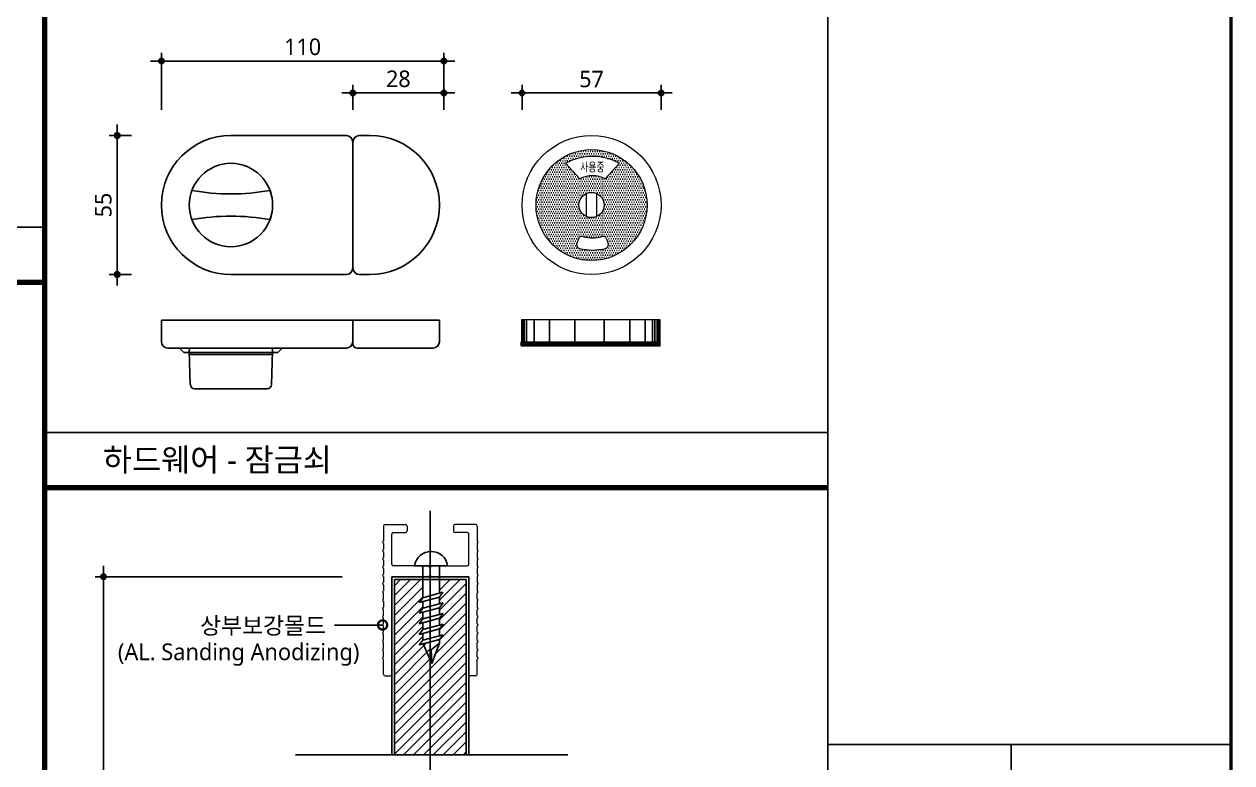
# Model space of a CAD drawing. Extents: x -256 to 8104, y -176 to 5714.
# Drawn here: x 5795 to 7984, y 3153 to 4492 of the extents above; entities that cross this region are included whole.
import ezdxf
from ezdxf.enums import TextEntityAlignment as Align

# ---------------------------------------------------------------- set-up
doc = ezdxf.new("R2010")
doc.units = 0
doc.header["$LTSCALE"] = 30
doc.linetypes.add('CEN', pattern=[62, 60, -1, 0, -1])
doc.linetypes.add('HIDDEN2', pattern=[4.7625, 3.175, -1.5875])
doc.layers.get('0').update_dxf_attribs({"linetype": 'CONTINUOUS'})
doc.layers.get('DEFPOINTS').update_dxf_attribs({"linetype": 'CONTINUOUS'})
for name, color, linetype in [('02---제품선', 4, 'CONTINUOUS'), ('C', 2, 'CONTINUOUS'), ('curior-0Line', 252, 'CONTINUOUS'), ('DIM', 7, 'CONTINUOUS'), ('HAT', 8, 'CONTINUOUS'), ('TIT', 3, 'CONTINUOUS'), ('기타', 1, 'CONTINUOUS'), ('문자', 3, 'CONTINUOUS'), ('상부보강몰드', 4, 'HIDDEN2'), ('잠금쇠(회전형)', 4, 'CONTINUOUS'), ('중심선', 1, 'CEN'), ('치수', 1, 'CONTINUOUS'), ('판넬', 2, 'CONTINUOUS'), ('해치', 8, 'CONTINUOUS')]:
    doc.layers.add(name, color=color, linetype=linetype)
doc.styles.add('HDW', font='gulim.ttc')
doc.styles.add('돋움', font='malgun.ttf')
doc.dimstyles.new('10', dxfattribs={"dimscale": 10, "dimtxt": 3, "dimasz": 1, "dimexe": 1.5, "dimexo": 2, "dimgap": 1, "dimtad": 1, "dimdec": 0, "dimlunit": 6, "dimtxsty": '돋움', "dimblk": 'DIMDOT', "dimcen": -1, "dimdle": 1.5, "dimclrt": 3, "dimazin": 3, "dimtfac": 1, "dimtdec": 0, "dimtix": 1, "dimtmove": 2, "dimatfit": 3, "dimldrblk": 'DIMDOT', "dimarcsym": 0})

# ---------------------------------------------------------------- blocks, each defined once
blk = doc.blocks.new('DIMDOT')
at = {"linetype": 'Continuous'}
blk.add_line((-2, 0), (2, 0), dxfattribs=at)
for radius in [0.5, 0.25]:
    blk.add_circle((0, 0), radius, dxfattribs=at)
blk = doc.blocks.new('*D436')
at = {"layer": 'DEFPOINTS', "color": 0}
for p in [(161282, 9861.8), (160770, 9753.2), (161282, 9753.2)]:
    blk.add_point(p, dxfattribs=at)
at = {"layer": 'DIM', "color": 0, "lineweight": -2, "ltscale": 10}
for p, q in [((160770, 9773.2), (160770, 9876.8)), ((161282, 9773.2), (161282, 9876.8)), ((160780, 9861.8), (161272, 9861.8))]:
    blk.add_line(p, q, dxfattribs=at)
at = {"layer": 'DIM', "color": 0, "lineweight": -2, "xscale": 10, "yscale": 10, "zscale": 10, "rotation": 180}
blk.add_blockref('DIMDOT', (160770, 9861.8), dxfattribs=at)
at = {"layer": 'DIM', "color": 0, "lineweight": -2, "xscale": 10, "yscale": 10, "zscale": 10}
blk.add_blockref('DIMDOT', (161282, 9861.8), dxfattribs=at)
at = {"layer": 'DIM', "color": 3, "insert": (161026, 9887.4), "char_height": 30, "attachment_point": 5, "style": '돋움'}
blk.add_mtext('110', dxfattribs=at)
blk = doc.blocks.new('*D437')
at = {"layer": 'DEFPOINTS', "color": 0}
for p in [(161282, 9803.9), (161117, 9753.2), (161282, 9753.2)]:
    blk.add_point(p, dxfattribs=at)
at = {"layer": 'DIM', "color": 0, "lineweight": -2, "ltscale": 10}
for p, q in [((161117, 9773.2), (161117, 9818.9)), ((161282, 9773.2), (161282, 9818.9)), ((161127, 9803.9), (161272, 9803.9))]:
    blk.add_line(p, q, dxfattribs=at)
at = {"layer": 'DIM', "color": 0, "lineweight": -2, "xscale": 10, "yscale": 10, "zscale": 10, "rotation": 180}
blk.add_blockref('DIMDOT', (161117, 9803.9), dxfattribs=at)
at = {"layer": 'DIM', "color": 0, "lineweight": -2, "xscale": 10, "yscale": 10, "zscale": 10}
blk.add_blockref('DIMDOT', (161282, 9803.9), dxfattribs=at)
at = {"layer": 'DIM', "color": 3, "insert": (161199.5, 9829.4), "char_height": 30, "attachment_point": 5, "style": '돋움'}
blk.add_mtext('28', dxfattribs=at)
blk = doc.blocks.new('*D438')
at = {"layer": 'DEFPOINTS', "color": 0}
for p in [(161675.7, 9803.9), (161423.7, 9753.2), (161675.7, 9753.2)]:
    blk.add_point(p, dxfattribs=at)
at = {"layer": 'DIM', "color": 0, "lineweight": -2, "ltscale": 10}
for p, q in [((161423.7, 9773.2), (161423.7, 9818.9)), ((161675.7, 9773.2), (161675.7, 9818.9)), ((161433.7, 9803.9), (161665.7, 9803.9))]:
    blk.add_line(p, q, dxfattribs=at)
at = {"layer": 'DIM', "color": 0, "lineweight": -2, "xscale": 10, "yscale": 10, "zscale": 10, "rotation": 180}
blk.add_blockref('DIMDOT', (161423.7, 9803.9), dxfattribs=at)
at = {"layer": 'DIM', "color": 0, "lineweight": -2, "xscale": 10, "yscale": 10, "zscale": 10}
blk.add_blockref('DIMDOT', (161675.7, 9803.9), dxfattribs=at)
at = {"layer": 'DIM', "color": 3, "insert": (161549.7, 9829.1), "char_height": 30, "attachment_point": 5, "style": '돋움'}
blk.add_mtext('57', dxfattribs=at)
blk = doc.blocks.new('*D443')
at = {"layer": 'DEFPOINTS', "color": 0}
for p in [(160735.7, 9726.7), (160690, 9474.7), (160735.7, 9474.7)]:
    blk.add_point(p, dxfattribs=at)
at = {"layer": 'DIM', "color": 0, "lineweight": -2, "ltscale": 10}
for p, q in [((160715.7, 9726.7), (160675, 9726.7)), ((160690, 9716.7), (160690, 9484.7)), ((160715.7, 9474.7), (160675, 9474.7))]:
    blk.add_line(p, q, dxfattribs=at)
at = {"layer": 'DIM', "color": 0, "lineweight": -2, "xscale": 10, "yscale": 10, "zscale": 10}
for p, rotation in [((160690, 9726.7), 90), ((160690, 9474.7), 270)]:
    blk.add_blockref('DIMDOT', p, dxfattribs=dict(at, rotation=rotation))
at = {"layer": 'DIM', "color": 3, "insert": (160664.7, 9600.7), "char_height": 30, "attachment_point": 5, "rotation": 90, "style": '돋움'}
blk.add_mtext('55', dxfattribs=at)
blk = doc.blocks.new('*D444')
at = {"layer": 'DEFPOINTS', "color": 0}
for p in [(161117.7, 8926.7), (160664.9, 6587.7), (161117.7, 6587.7)]:
    blk.add_point(p, dxfattribs=at)
at = {"layer": 'DIM', "color": 0, "lineweight": -2, "ltscale": 10}
for p, q in [((161097.7, 8926.7), (160649.9, 8926.7)), ((160664.9, 8916.7), (160664.9, 6597.7)), ((161097.7, 6587.7), (160649.9, 6587.7))]:
    blk.add_line(p, q, dxfattribs=at)
at = {"layer": 'DIM', "color": 0, "lineweight": -2, "xscale": 10, "yscale": 10, "zscale": 10}
for p, rotation in [((160664.9, 8926.7), 90), ((160664.9, 6587.7), 270)]:
    blk.add_blockref('DIMDOT', p, dxfattribs=dict(at, rotation=rotation))
at = {"layer": 'DIM', "color": 3, "insert": (160639.6, 7757.2), "char_height": 30, "attachment_point": 5, "rotation": 90, "style": '돋움'}
blk.add_mtext('VAR.', dxfattribs=at)
blk = doc.blocks.new('A$C13EB2441')
for p, q in [((0.837, 7.375), (0.837, 14.115)), ((0.837, 6.74), (0.837, 0))]:
    blk.add_line(p, q)
blk = doc.blocks.new('_DOTSMALL')
at = {"color": 0, "linetype": 'ByBlock', "const_width": 0.5}
blk.add_lwpolyline([(-0.0625, 0, 1), (0.0625, 0, 1)], format="xyb", close=True, dxfattribs=at)
blk = doc.blocks.new('A$C63EC304E')
at = {"layer": '치수', "color": 1, "xscale": 2.5, "yscale": 2.5, "zscale": 2.5, "rotation": 234.3098741996962}
blk.add_blockref('_DOTSMALL', (0.31, 0.31), dxfattribs=at)
blk = doc.blocks.new('A$C2BC9653E')
at = {"layer": '치수', "xscale": 0.3333333333333333, "yscale": 0.3333333333333333, "zscale": 0.3333333333333333}
blk.add_blockref('A$C63EC304E', (0, 0), dxfattribs=at)
blk = doc.blocks.new('A$C7FC71301')
at = {"layer": '치수', "rotation": 180}
blk.add_blockref('A$C2BC9653E', (0.208, 0.208), dxfattribs=at)
blk = doc.blocks.new('A$C4A20372B')
at = {"layer": '치수'}
blk.add_blockref('A$C7FC71301', (0, 0), dxfattribs=at)
blk = doc.blocks.new('A$C566469F5')
at = {"layer": '치수'}
blk.add_blockref('A$C4A20372B', (0, 0), dxfattribs=at)
blk = doc.blocks.new('A$C7E317CD4')
at = {"layer": '해치', "xscale": 2, "yscale": 2, "zscale": 2}
blk.add_blockref('A$C566469F5', (0, 0), dxfattribs=at)
blk = doc.blocks.new('A$C601D7F27')
at = {"layer": '치수'}
blk.add_blockref('A$C7E317CD4', (0, 0), dxfattribs=at)
blk = doc.blocks.new('A$C38802C08')
at = {"layer": '치수'}
blk.add_blockref('A$C601D7F27', (0, 0), dxfattribs=at)
blk = doc.blocks.new('EDGE_16', base_point=(154726.3, 5436.3))
at = {"layer": 'HAT', "transparency": 33554687}
h = blk.add_hatch(dxfattribs=at)
h.set_pattern_fill('ANSI31', color=256, scale=4, style=0)
h.set_pattern_definition([(45, (146404.808, 5260.556), (-8.980256, 8.980256), [])])
h.paths.add_polyline_path([(161192.4, 8603.7), (161248.8, 8603.7), (161257.4, 8603.7), (161257.4, 8808.3), (161237.3, 8803), (161243.9, 8811.7), (161243.9, 8824), (161237.3, 8822.2), (161243.8, 8831), (161243.9, 8831), (161243.9, 8843.3), (161237.2, 8841.5), (161243.8, 8850.2), (161243.9, 8850.3), (161243.9, 8862.5), (161237.2, 8860.7), (161243.7, 8869.5), (161243.9, 8869.5), (161243.9, 8881.8), (161237.2, 8880), (161243.7, 8888.7), (161243.9, 8888.8), (161243.9, 8921.7), (161192.4, 8921.7)])
h.paths.add_polyline_path([(161271.1, 8603.7), (161322.4, 8603.7), (161322.4, 8921.7), (161273.9, 8921.7), (161273.9, 8896.8), (161280.4, 8898.5), (161273.9, 8889.8), (161273.9, 8877.5), (161280.5, 8879.2), (161273.9, 8870.5), (161273.9, 8870.5), (161273.9, 8858.2), (161280.5, 8860), (161274, 8851.3), (161273.9, 8851.2), (161273.9, 8839), (161280.6, 8840.7), (161274, 8832), (161273.9, 8832), (161273.9, 8819.7), (161280.6, 8821.5), (161274.1, 8812.8), (161273.9, 8812.7), (161273.9, 8806.2), (161259.9, 8769.6), (161257.4, 8775.3), (161257.4, 8603.7)])
at = {"layer": '해치'}
h = blk.add_hatch(dxfattribs=at)
h.set_pattern_fill('DOTS', color=256, scale=2.628474)
h.set_pattern_definition([(0, (155855.6763, 6143.3197), (2.086351, 4.1727023), [0, -4.1727023])])
h.paths.add_polyline_path([(161650.3, 9600.7, 1), (161449, 9600.7, 1)])
h.paths.add_polyline_path([(161526.7, 9600.7, -1), (161572.6, 9600.7, -1)], flags=16)
h.paths.add_polyline_path([(161574.4, 9647.9, 0.250537), (161528.5, 9647.9), (161502.7, 9676.4, -0.258173), (161600.2, 9676.4)], flags=16)
h.paths.add_polyline_path([(161577.1, 9539.2), (161579.9, 9531.1, -0.437988), (161575.1, 9522, -0.127495), (161527.9, 9522, -0.437988), (161523, 9531.1), (161525.9, 9539.2, -0.407197), (161534.6, 9543.6, 0.156299), (161568.4, 9543.6, -0.407197)], flags=16)
h.paths.add_polyline_path([(161524.5, 9655.8), (161577.9, 9655.8), (161577.9, 9683.3), (161524.5, 9683.3)], flags=8)
at = {"color": 8}
for p, q in [((157210.4, 9560.5), (160558.3, 9560.5)), ((160558.3, 9188.3), (161977.9, 9188.3))]:
    blk.add_line(p, q, dxfattribs=at)
at = {"color": 2}
blk.add_line((161192.4, 8603.7), (161322.4, 8603.7), dxfattribs=at)
for points in [[(154725.6, 10974.7), (161977.9, 10974.7), (161977.9, 5436.4), (154725.6, 5436.4)], [(154725.6, 10974.7), (161977.9, 10974.7), (161977.9, 5436.4), (154725.6, 5436.4)], [(154725.6, 10974.7), (162707.5, 10974.7), (162707.5, 5436.4), (154725.6, 5436.4)]]:
    blk.add_lwpolyline(points, close=True, dxfattribs=at)
at = {"color": 8, "const_width": 10}
for points in [[(160558.3, 5436.4), (160558.3, 10974.7)], [(157210.4, 9460.5), (160558.3, 9460.5)], [(160558.3, 9088.3), (161977.9, 9088.3)]]:
    blk.add_lwpolyline(points, dxfattribs=at)
at = {"layer": '02---제품선'}
for p, q in [((160896, 9726.7), (161105.3, 9726.7)), ((161148, 9726.7), (161128.6, 9726.7)), ((161117, 9715), (161117, 9486.3)), ((161117, 9715), (161117, 9486.3)), ((160896, 9474.7), (161105.3, 9474.7)), ((161148, 9474.7), (161128.6, 9474.7)), ((160770, 9391.7), (161117, 9391.7)), ((160770, 9391.7), (160770, 9352.9)), ((161117, 9391.7), (161117, 9352.9)), ((161274, 9391.7), (161117, 9391.7)), ((161117, 9349), (161117, 9391.7)), ((161274, 9352.9), (161274, 9391.7)), ((160781.6, 9341.3), (160802.9, 9341.3)), ((160802.9, 9341.3), (160989, 9341.3)), ((160810.7, 9333.5), (160802.9, 9341.3)), ((160810.7, 9333.5), (160818.4, 9333.5)), ((160818.4, 9333.5), (160973.5, 9333.5)), ((160820.3, 9335.5), (160822.4, 9275.1)), ((160820.4, 9333.5), (160820.4, 9337.4)), ((160967.7, 9341.3), (160824.3, 9341.3)), ((160967.7, 9329.6), (160824.3, 9329.6)), ((160971.6, 9335.5), (160969.5, 9275.1)), ((160971.6, 9333.5), (160971.6, 9337.4)), ((160981.3, 9333.5), (160973.5, 9333.5)), ((160981.3, 9333.5), (160989, 9341.3)), ((160989, 9341.3), (161105.3, 9341.3)), ((161262.3, 9341.3), (161124.7, 9341.3)), ((160961.8, 9267.6), (160830.2, 9267.6))]:
    blk.add_line(p, q, dxfattribs=at)
blk.add_circle((160896, 9600.7), 75.6, dxfattribs=at)
blk.add_circle((160896, 9600.7), 75.6, dxfattribs=at)
for centre, radius, start, end in [((160896, 9600.7), 126, 90, 180), ((161105.3, 9715), 11.6, 0, 90), ((161128.6, 9715), 11.6, 90, 180), ((161148, 9600.7), 126, 0, 90), ((160896, 10037.5), 416.6, 260.2031, 279.7969), ((160896, 9600.7), 75.6, 340.7512, 19.2488), ((160896, 9600.7), 126, 180, 270), ((161148, 9600.7), 126, 270, 0), ((160896, 9163.9), 416.6, 80.2031, 99.7969), ((161105.3, 9486.3), 11.6, 270, 0), ((161128.6, 9486.3), 11.6, 180, 270), ((160781.6, 9352.9), 11.6, 180, 270), ((161105.3, 9352.9), 11.6, 270, 0), ((161124.7, 9349), 7.75, 180, 270), ((161262.3, 9352.9), 11.6, 270, 0), ((160824.3, 9337.4), 3.88, 90, 180), ((160824.3, 9333.5), 3.88, 180, 270), ((160967.7, 9337.4), 3.88, 0, 90), ((160967.7, 9333.5), 3.88, 270, 0), ((160830.2, 9275.4), 7.75, 182, 270), ((160961.8, 9275.4), 7.75, 270, 358)]:
    blk.add_arc(centre, radius, start, end, dxfattribs=at)
at = {"layer": 'C'}
for p, q in [((161192.4, 8921.7), (161192.4, 8603.7)), ((161192.4, 8921.7), (161322.4, 8921.7)), ((161322.4, 8603.7), (161322.4, 8921.7))]:
    blk.add_line(p, q, dxfattribs=at)
at = {"layer": 'curior-0Line'}
for p, q in [((161977.9, 10974.7), (161977.9, 5437.2)), ((161978.3, 8622.3), (162710.4, 8622.3)), ((162310.5, 8622.3), (162310.5, 8068.5))]:
    blk.add_line(p, q, dxfattribs=at)
blk.add_lwpolyline([(162710.4, 10974.7), (161977.9, 10974.7), (161977.9, 5436.4), (162710.4, 5436.4)], close=True, dxfattribs=at)
at = {"layer": '기타', "color": 1}
for p, q in [((161243.9, 8888.8), (161243.9, 8946.7)), ((161273.9, 8896.8), (161273.9, 8946.7)), ((161237.2, 8880), (161273.9, 8889.8)), ((161243.7, 8888.7), (161237.2, 8880)), ((161243.7, 8888.7), (161280.4, 8898.5)), ((161280.4, 8898.5), (161273.9, 8889.8)), ((161273.9, 8877.5), (161273.9, 8889.8)), ((161237.2, 8860.7), (161273.9, 8870.5)), ((161243.7, 8869.5), (161237.2, 8860.7)), ((161243.7, 8869.5), (161280.5, 8879.2)), ((161243.9, 8869.5), (161243.9, 8881.8)), ((161280.5, 8879.2), (161273.9, 8870.5)), ((161273.9, 8858.2), (161273.9, 8870.5)), ((161237.2, 8841.5), (161274, 8851.3)), ((161243.8, 8850.2), (161237.2, 8841.5)), ((161243.8, 8850.2), (161280.5, 8860)), ((161243.9, 8850.3), (161243.9, 8862.5)), ((161273.9, 8839), (161273.9, 8851.2)), ((161280.5, 8860), (161274, 8851.3)), ((161237.3, 8822.2), (161274, 8832)), ((161243.8, 8831), (161237.3, 8822.2)), ((161243.8, 8831), (161280.6, 8840.7)), ((161243.9, 8831), (161243.9, 8843.3)), ((161243.9, 8811.7), (161243.9, 8824)), ((161273.9, 8819.7), (161273.9, 8832)), ((161280.6, 8840.7), (161274, 8832)), ((161237.3, 8803), (161274.1, 8812.8)), ((161243.9, 8811.7), (161237.3, 8803)), ((161243.9, 8811.7), (161280.6, 8821.5)), ((161244.7, 8804.8), (161259.9, 8769.6)), ((161273.9, 8806.2), (161259, 8794.3)), ((161259.9, 8769.6), (161273.9, 8806.2)), ((161273.9, 8806.2), (161273.9, 8812.7)), ((161280.6, 8821.5), (161274.1, 8812.8)), ((161259, 8794.3), (161259.9, 8769.6))]:
    blk.add_line(p, q, dxfattribs=at)
blk.add_arc((161258.9, 8942.2), 30.3, 8.3784, 171.6216, dxfattribs=at)
at = {"layer": '상부보강몰드', "linetype": 'Continuous', "lineweight": 15}
for p, q in [((161175.4, 9021.6), (161212.4, 9021.6)), ((161339.4, 9021.6), (161302.4, 9021.6)), ((161172.4, 9018.6), (161172.4, 8991.4)), ((161187.4, 8949.7), (161187.4, 9003.6)), ((161190.4, 9006.6), (161212.4, 9006.6)), ((161215.4, 9018.6), (161215.4, 9009.6)), ((161299.4, 9018.6), (161299.4, 9009.6)), ((161324.4, 9006.6), (161302.4, 9006.6)), ((161327.4, 8949.7), (161327.4, 9003.6)), ((161342.4, 9018.6), (161342.4, 8991.4)), ((161172.4, 8986.8), (161172.4, 8976.4)), ((161172.4, 8986.8), (161172.4, 8976.4)), ((161342.4, 8986.8), (161342.4, 8976.4)), ((161342.4, 8986.8), (161342.4, 8976.4)), ((161172.4, 8971.8), (161172.4, 8961.4)), ((161172.4, 8971.8), (161172.4, 8961.4)), ((161172.4, 8956.8), (161172.4, 8946.4)), ((161172.4, 8956.8), (161172.4, 8946.4)), ((161342.4, 8971.8), (161342.4, 8961.4)), ((161342.4, 8971.8), (161342.4, 8961.4)), ((161342.4, 8956.8), (161342.4, 8946.4)), ((161342.4, 8956.8), (161342.4, 8946.4)), ((161172.4, 8941.8), (161172.4, 8931.4)), ((161172.4, 8941.8), (161172.4, 8931.4)), ((161254.9, 8946.7), (161190.4, 8946.7)), ((161257.4, 8943.7), (161254.9, 8946.7)), ((161259.9, 8946.7), (161257.4, 8943.7)), ((161259.9, 8946.7), (161324.4, 8946.7)), ((161342.4, 8941.8), (161342.4, 8931.4)), ((161342.4, 8941.8), (161342.4, 8931.4)), ((161172.4, 8926.8), (161172.4, 8916.4)), ((161172.4, 8926.8), (161172.4, 8916.4)), ((161172.4, 8911.8), (161172.4, 8901.4)), ((161172.4, 8911.8), (161172.4, 8901.4)), ((161187.4, 8926.7), (161187.4, 8749.7)), ((161187.4, 8926.7), (161254.9, 8926.7)), ((161254.9, 8926.7), (161257.4, 8929.7)), ((161257.4, 8929.7), (161259.9, 8926.7)), ((161327.4, 8926.7), (161259.9, 8926.7)), ((161327.4, 8926.7), (161327.4, 8749.7)), ((161342.4, 8926.8), (161342.4, 8916.4)), ((161342.4, 8926.8), (161342.4, 8916.4)), ((161342.4, 8911.8), (161342.4, 8901.4)), ((161342.4, 8911.8), (161342.4, 8901.4)), ((161172.4, 8886.4), (161172.4, 8896.8)), ((161342.4, 8886.4), (161342.4, 8896.8)), ((161172.4, 8881.8), (161172.4, 8871.4)), ((161172.4, 8856.4), (161172.4, 8866.8)), ((161342.4, 8881.8), (161342.4, 8871.4)), ((161342.4, 8856.4), (161342.4, 8866.8)), ((161172.4, 8841.4), (161172.4, 8851.8)), ((161342.4, 8841.4), (161342.4, 8851.8)), ((161172.4, 8826.4), (161172.4, 8836.8)), ((161342.4, 8826.4), (161342.4, 8836.8)), ((161172.4, 8811.4), (161172.4, 8821.8)), ((161172.4, 8796.4), (161172.4, 8806.8)), ((161342.4, 8811.4), (161342.4, 8821.8)), ((161342.4, 8796.4), (161342.4, 8806.8)), ((161172.4, 8781.4), (161172.4, 8791.8)), ((161342.4, 8781.4), (161342.4, 8791.8)), ((161172.4, 8749.7), (161172.4, 8776.8)), ((161342.4, 8749.7), (161342.4, 8776.8)), ((161175.4, 8746.7), (161184.4, 8746.7)), ((161339.4, 8746.7), (161330.4, 8746.7))]:
    blk.add_line(p, q, dxfattribs=at)
for centre, radius, start, end in [((161175.4, 9018.6), 3, 90, 180), ((161175.4, 9018.6), 3, 90, 180), ((161212.4, 9018.6), 3, 0, 90), ((161302.4, 9018.6), 3, 90, 180), ((161339.4, 9018.6), 3, 0, 90), ((161339.4, 9018.6), 3, 0, 90), ((161190.4, 9003.6), 3, 90, 180), ((161212.4, 9009.6), 3, 270, 0), ((161302.4, 9009.6), 3, 180, 270), ((161324.4, 9003.6), 3, 0, 90), ((161172.4, 8989.1), 1.5, 113.5782, 246.4218), ((161172.4, 8989.1), 1.5, 113.5782, 246.4218), ((161172.4, 8989.1), 1.5, 113.5782, 246.4218), ((161172.4, 8989.1), 1.5, 113.5782, 246.4218), ((161171.4, 8991.4), 1, 293.5782, 0), ((161171.4, 8991.4), 1, 293.5782, 0), ((161171.4, 8991.4), 1, 293.5782, 0), ((161171.4, 8991.4), 1, 293.5782, 0), ((161171.4, 8986.8), 1, 0, 66.4218), ((161171.4, 8986.8), 1, 0, 66.4218), ((161171.4, 8986.8), 1, 0, 66.4218), ((161171.4, 8986.8), 1, 0, 66.4218), ((161171.4, 8976.4), 1, 293.5782, 0), ((161171.4, 8976.4), 1, 293.5782, 0), ((161171.4, 8976.4), 1, 293.5782, 0), ((161171.4, 8976.4), 1, 293.5782, 0), ((161343.4, 8991.4), 1, 180, 246.4218), ((161343.4, 8991.4), 1, 180, 246.4218), ((161343.4, 8991.4), 1, 180, 246.4218), ((161343.4, 8991.4), 1, 180, 246.4218), ((161343.4, 8986.8), 1, 113.5782, 180), ((161343.4, 8986.8), 1, 113.5782, 180), ((161343.4, 8986.8), 1, 113.5782, 180), ((161343.4, 8986.8), 1, 113.5782, 180), ((161343.4, 8976.4), 1, 180, 246.4218), ((161343.4, 8976.4), 1, 180, 246.4218), ((161343.4, 8976.4), 1, 180, 246.4218), ((161343.4, 8976.4), 1, 180, 246.4218), ((161342.4, 8989.1), 1.5, 293.5782, 66.4218), ((161342.4, 8989.1), 1.5, 293.5782, 66.4218), ((161342.4, 8989.1), 1.5, 293.5782, 66.4218), ((161342.4, 8989.1), 1.5, 293.5782, 66.4218), ((161172.4, 8974.1), 1.5, 113.5782, 246.4218), ((161172.4, 8974.1), 1.5, 113.5782, 246.4218), ((161172.4, 8974.1), 1.5, 113.5782, 246.4218), ((161172.4, 8974.1), 1.5, 113.5782, 246.4218), ((161172.4, 8959.1), 1.5, 113.5782, 246.4218), ((161172.4, 8959.1), 1.5, 113.5782, 246.4218), ((161172.4, 8959.1), 1.5, 113.5782, 246.4218), ((161172.4, 8959.1), 1.5, 113.5782, 246.4218), ((161171.4, 8971.8), 1, 0, 66.4218), ((161171.4, 8971.8), 1, 0, 66.4218), ((161171.4, 8971.8), 1, 0, 66.4218), ((161171.4, 8971.8), 1, 0, 66.4218), ((161171.4, 8961.4), 1, 293.5782, 0), ((161171.4, 8961.4), 1, 293.5782, 0), ((161171.4, 8961.4), 1, 293.5782, 0), ((161171.4, 8961.4), 1, 293.5782, 0), ((161171.4, 8956.8), 1, 0, 66.4218), ((161171.4, 8956.8), 1, 0, 66.4218), ((161171.4, 8956.8), 1, 0, 66.4218), ((161171.4, 8956.8), 1, 0, 66.4218), ((161343.4, 8971.8), 1, 113.5782, 180), ((161343.4, 8971.8), 1, 113.5782, 180), ((161343.4, 8971.8), 1, 113.5782, 180), ((161343.4, 8971.8), 1, 113.5782, 180), ((161343.4, 8961.4), 1, 180, 246.4218), ((161343.4, 8961.4), 1, 180, 246.4218), ((161343.4, 8961.4), 1, 180, 246.4218), ((161343.4, 8961.4), 1, 180, 246.4218), ((161343.4, 8956.8), 1, 113.5782, 180), ((161343.4, 8956.8), 1, 113.5782, 180), ((161343.4, 8956.8), 1, 113.5782, 180), ((161343.4, 8956.8), 1, 113.5782, 180), ((161342.4, 8974.1), 1.5, 293.5782, 66.4218), ((161342.4, 8974.1), 1.5, 293.5782, 66.4218), ((161342.4, 8974.1), 1.5, 293.5782, 66.4218), ((161342.4, 8974.1), 1.5, 293.5782, 66.4218), ((161342.4, 8959.1), 1.5, 293.5782, 66.4218), ((161342.4, 8959.1), 1.5, 293.5782, 66.4218), ((161342.4, 8959.1), 1.5, 293.5782, 66.4218), ((161342.4, 8959.1), 1.5, 293.5782, 66.4218), ((161172.4, 8944.1), 1.5, 113.5782, 246.4218), ((161172.4, 8944.1), 1.5, 113.5782, 246.4218), ((161172.4, 8944.1), 1.5, 113.5782, 246.4218), ((161172.4, 8944.1), 1.5, 113.5782, 246.4218), ((161171.4, 8946.4), 1, 293.5782, 0), ((161171.4, 8946.4), 1, 293.5782, 0), ((161171.4, 8946.4), 1, 293.5782, 0), ((161171.4, 8946.4), 1, 293.5782, 0), ((161171.4, 8941.8), 1, 0, 66.4218), ((161171.4, 8941.8), 1, 0, 66.4218), ((161171.4, 8941.8), 1, 0, 66.4218), ((161171.4, 8941.8), 1, 0, 66.4218), ((161190.4, 8949.7), 3, 180, 270), ((161324.4, 8949.7), 3, 270, 0), ((161343.4, 8946.4), 1, 180, 246.4218), ((161343.4, 8946.4), 1, 180, 246.4218), ((161343.4, 8946.4), 1, 180, 246.4218), ((161343.4, 8946.4), 1, 180, 246.4218), ((161343.4, 8941.8), 1, 113.5782, 180), ((161343.4, 8941.8), 1, 113.5782, 180), ((161343.4, 8941.8), 1, 113.5782, 180), ((161343.4, 8941.8), 1, 113.5782, 180), ((161342.4, 8944.1), 1.5, 293.5782, 66.4218), ((161342.4, 8944.1), 1.5, 293.5782, 66.4218), ((161342.4, 8944.1), 1.5, 293.5782, 66.4218), ((161342.4, 8944.1), 1.5, 293.5782, 66.4218), ((161172.4, 8929.1), 1.5, 113.5782, 246.4218), ((161172.4, 8929.1), 1.5, 113.5782, 246.4218), ((161172.4, 8929.1), 1.5, 113.5782, 246.4218), ((161172.4, 8929.1), 1.5, 113.5782, 246.4218), ((161172.4, 8914.1), 1.5, 113.5782, 246.4218), ((161172.4, 8914.1), 1.5, 113.5782, 246.4218), ((161172.4, 8914.1), 1.5, 113.5782, 246.4218), ((161172.4, 8914.1), 1.5, 113.5782, 246.4218), ((161171.4, 8931.4), 1, 293.5782, 0), ((161171.4, 8931.4), 1, 293.5782, 0), ((161171.4, 8931.4), 1, 293.5782, 0), ((161171.4, 8931.4), 1, 293.5782, 0), ((161171.4, 8926.8), 1, 0, 66.4218), ((161171.4, 8926.8), 1, 0, 66.4218), ((161171.4, 8926.8), 1, 0, 66.4218), ((161171.4, 8926.8), 1, 0, 66.4218), ((161171.4, 8916.4), 1, 293.5782, 0), ((161171.4, 8916.4), 1, 293.5782, 0), ((161171.4, 8916.4), 1, 293.5782, 0), ((161171.4, 8916.4), 1, 293.5782, 0), ((161171.4, 8911.8), 1, 0, 66.4218), ((161171.4, 8911.8), 1, 0, 66.4218), ((161171.4, 8911.8), 1, 0, 66.4218), ((161171.4, 8911.8), 1, 0, 66.4218), ((161343.4, 8931.4), 1, 180, 246.4218), ((161343.4, 8931.4), 1, 180, 246.4218), ((161343.4, 8931.4), 1, 180, 246.4218), ((161343.4, 8931.4), 1, 180, 246.4218), ((161343.4, 8926.8), 1, 113.5782, 180), ((161343.4, 8926.8), 1, 113.5782, 180), ((161343.4, 8926.8), 1, 113.5782, 180), ((161343.4, 8926.8), 1, 113.5782, 180), ((161343.4, 8916.4), 1, 180, 246.4218), ((161343.4, 8916.4), 1, 180, 246.4218), ((161343.4, 8916.4), 1, 180, 246.4218), ((161343.4, 8916.4), 1, 180, 246.4218), ((161343.4, 8911.8), 1, 113.5782, 180), ((161343.4, 8911.8), 1, 113.5782, 180), ((161343.4, 8911.8), 1, 113.5782, 180), ((161343.4, 8911.8), 1, 113.5782, 180), ((161342.4, 8929.1), 1.5, 293.5782, 66.4218), ((161342.4, 8929.1), 1.5, 293.5782, 66.4218), ((161342.4, 8929.1), 1.5, 293.5782, 66.4218), ((161342.4, 8929.1), 1.5, 293.5782, 66.4218), ((161342.4, 8914.1), 1.5, 293.5782, 66.4218), ((161342.4, 8914.1), 1.5, 293.5782, 66.4218), ((161342.4, 8914.1), 1.5, 293.5782, 66.4218), ((161342.4, 8914.1), 1.5, 293.5782, 66.4218), ((161172.4, 8899.1), 1.5, 113.5782, 246.4218), ((161172.4, 8899.1), 1.5, 113.5782, 246.4218), ((161171.4, 8901.4), 1, 293.5782, 0), ((161171.4, 8901.4), 1, 293.5782, 0), ((161171.4, 8896.8), 1, 0, 66.4218), ((161171.4, 8896.8), 1, 0, 66.4218), ((161343.4, 8901.4), 1, 180, 246.4218), ((161343.4, 8901.4), 1, 180, 246.4218), ((161343.4, 8896.8), 1, 113.5782, 180), ((161343.4, 8896.8), 1, 113.5782, 180), ((161342.4, 8899.1), 1.5, 293.5782, 66.4218), ((161342.4, 8899.1), 1.5, 293.5782, 66.4218), ((161172.4, 8884.1), 1.5, 113.5782, 246.4218), ((161172.4, 8884.1), 1.5, 113.5782, 246.4218), ((161172.4, 8869.1), 1.5, 113.5782, 246.4218), ((161171.4, 8886.4), 1, 293.5782, 0), ((161171.4, 8886.4), 1, 293.5782, 0), ((161171.4, 8881.8), 1, 0, 66.4218), ((161171.4, 8881.8), 1, 0, 66.4218), ((161171.4, 8871.4), 1, 293.5782, 0), ((161171.4, 8866.8), 1, 0, 66.4218), ((161343.4, 8886.4), 1, 180, 246.4218), ((161343.4, 8886.4), 1, 180, 246.4218), ((161343.4, 8881.8), 1, 113.5782, 180), ((161343.4, 8881.8), 1, 113.5782, 180), ((161343.4, 8871.4), 1, 180, 246.4218), ((161343.4, 8866.8), 1, 113.5782, 180), ((161342.4, 8884.1), 1.5, 293.5782, 66.4218), ((161342.4, 8884.1), 1.5, 293.5782, 66.4218), ((161342.4, 8869.1), 1.5, 293.5782, 66.4218), ((161172.4, 8854.1), 1.5, 113.5782, 246.4218), ((161172.4, 8854.1), 1.5, 113.5782, 246.4218), ((161171.4, 8856.4), 1, 293.5782, 0), ((161171.4, 8856.4), 1, 293.5782, 0), ((161171.4, 8851.8), 1, 0, 66.4218), ((161171.4, 8851.8), 1, 0, 66.4218), ((161343.4, 8856.4), 1, 180, 246.4218), ((161343.4, 8856.4), 1, 180, 246.4218), ((161343.4, 8851.8), 1, 113.5782, 180), ((161343.4, 8851.8), 1, 113.5782, 180), ((161342.4, 8854.1), 1.5, 293.5782, 66.4218), ((161342.4, 8854.1), 1.5, 293.5782, 66.4218), ((161172.4, 8839.1), 1.5, 113.5782, 246.4218), ((161172.4, 8839.1), 1.5, 113.5782, 246.4218), ((161172.4, 8824.1), 1.5, 113.5782, 246.4218), ((161172.4, 8824.1), 1.5, 113.5782, 246.4218), ((161171.4, 8841.4), 1, 293.5782, 0), ((161171.4, 8841.4), 1, 293.5782, 0), ((161171.4, 8836.8), 1, 0, 66.4218), ((161171.4, 8836.8), 1, 0, 66.4218), ((161171.4, 8826.4), 1, 293.5782, 0), ((161171.4, 8826.4), 1, 293.5782, 0), ((161171.4, 8821.8), 1, 0, 66.4218), ((161171.4, 8821.8), 1, 0, 66.4218), ((161343.4, 8841.4), 1, 180, 246.4218), ((161343.4, 8841.4), 1, 180, 246.4218), ((161343.4, 8836.8), 1, 113.5782, 180), ((161343.4, 8836.8), 1, 113.5782, 180), ((161343.4, 8826.4), 1, 180, 246.4218), ((161343.4, 8826.4), 1, 180, 246.4218), ((161343.4, 8821.8), 1, 113.5782, 180), ((161343.4, 8821.8), 1, 113.5782, 180), ((161342.4, 8839.1), 1.5, 293.5782, 66.4218), ((161342.4, 8839.1), 1.5, 293.5782, 66.4218), ((161342.4, 8824.1), 1.5, 293.5782, 66.4218), ((161342.4, 8824.1), 1.5, 293.5782, 66.4218), ((161172.4, 8809.1), 1.5, 113.5782, 246.4218), ((161172.4, 8809.1), 1.5, 113.5782, 246.4218), ((161171.4, 8811.4), 1, 293.5782, 0), ((161171.4, 8811.4), 1, 293.5782, 0), ((161171.4, 8806.8), 1, 0, 66.4218), ((161171.4, 8806.8), 1, 0, 66.4218), ((161343.4, 8811.4), 1, 180, 246.4218), ((161343.4, 8811.4), 1, 180, 246.4218), ((161343.4, 8806.8), 1, 113.5782, 180), ((161343.4, 8806.8), 1, 113.5782, 180), ((161342.4, 8809.1), 1.5, 293.5782, 66.4218), ((161342.4, 8809.1), 1.5, 293.5782, 66.4218), ((161172.4, 8794.1), 1.5, 113.5782, 246.4218), ((161172.4, 8794.1), 1.5, 113.5782, 246.4218), ((161172.4, 8779.1), 1.5, 113.5782, 246.4218), ((161172.4, 8779.1), 1.5, 113.5782, 246.4218), ((161171.4, 8796.4), 1, 293.5782, 0), ((161171.4, 8796.4), 1, 293.5782, 0), ((161171.4, 8791.8), 1, 0, 66.4218), ((161171.4, 8791.8), 1, 0, 66.4218), ((161171.4, 8781.4), 1, 293.5782, 0), ((161171.4, 8781.4), 1, 293.5782, 0), ((161343.4, 8796.4), 1, 180, 246.4218), ((161343.4, 8796.4), 1, 180, 246.4218), ((161343.4, 8791.8), 1, 113.5782, 180), ((161343.4, 8791.8), 1, 113.5782, 180), ((161343.4, 8781.4), 1, 180, 246.4218), ((161343.4, 8781.4), 1, 180, 246.4218), ((161342.4, 8794.1), 1.5, 293.5782, 66.4218), ((161342.4, 8794.1), 1.5, 293.5782, 66.4218), ((161342.4, 8779.1), 1.5, 293.5782, 66.4218), ((161342.4, 8779.1), 1.5, 293.5782, 66.4218), ((161171.4, 8776.8), 1, 0, 66.4218), ((161171.4, 8776.8), 1, 0, 66.4218), ((161343.4, 8776.8), 1, 113.5782, 180), ((161343.4, 8776.8), 1, 113.5782, 180), ((161175.4, 8749.7), 3, 180, 270), ((161184.4, 8749.7), 3, 270, 0), ((161330.4, 8749.7), 3, 180, 270), ((161339.4, 8749.7), 3, 270, 0)]:
    blk.add_arc(centre, radius, start, end, dxfattribs=at)
at = {"layer": '잠금쇠(회전형)', "linetype": 'Continuous', "lineweight": 15}
for p, q in [((161502.7, 9676.4), (161528.5, 9647.9)), ((161600.2, 9676.4), (161574.4, 9647.9)), ((161539.7, 9621.4), (161539.7, 9580.2)), ((161558.8, 9621), (161558.8, 9579.8)), ((161525.9, 9539.2), (161523, 9531.1)), ((161577.1, 9539.2), (161579.9, 9531.1)), ((161422.9, 9393.2), (161673.3, 9393.2)), ((161422.9, 9393.2), (161422.9, 9352.9)), ((161423.7, 9393.2), (161423.7, 9352.9)), ((161673.3, 9393.2), (161673.3, 9352.9)), ((161422.1, 9352.9), (161674.1, 9352.9)), ((161422.1, 9345.2), (161422.1, 9352.9)), ((161674.1, 9345.2), (161674.1, 9352.9)), ((161422.1, 9345.4), (161674.1, 9345.4))]:
    blk.add_line(p, q, dxfattribs=at)
for radius in [126, 100.6, 22.9]:
    blk.add_circle((161549.7, 9600.7), radius, dxfattribs=at)
for centre, radius, start, end in [((161551.5, 9588.2), 100.7, 61.0478, 118.9522), ((161551.5, 9605), 48.7, 61.8696, 118.1304), ((161529.6, 9528.8), 7, 160.8571, 255.4685), ((161532.5, 9536.9), 7, 72.2332, 160.8571), ((161551.5, 9596.3), 55.3, 252.2332, 287.7668), ((161570.5, 9536.9), 7, 19.1429, 107.7668), ((161573.3, 9528.8), 7, 284.5315, 19.1429), ((161551.5, 9613.1), 94.1, 255.4685, 284.5315)]:
    blk.add_arc(centre, radius, start, end, dxfattribs=at)
at = {"layer": '중심선'}
blk.add_line((161257.4, 9046.2), (161257.4, 5810.1), dxfattribs=at)
at = {"layer": '치수'}
blk.add_line((161083.8, 8839.1), (161170.9, 8839.1), dxfattribs=at)
at = {"layer": '판넬', "color": 1}
for p, q in [((161288.9, 8946.7), (161228.9, 8946.7)), ((161187.4, 8926.7), (161187.4, 8603.7)), ((161187.4, 8926.7), (161327.4, 8926.7)), ((161327.4, 8603.7), (161327.4, 8926.7))]:
    blk.add_line(p, q, dxfattribs=at)
at = {"layer": '해치'}
for p, q in [((161425.2, 9393.2), (161425.2, 9352.9)), ((161427.7, 9393.2), (161427.7, 9352.9)), ((161432, 9393.2), (161432, 9352.9)), ((161445.6, 9393.2), (161445.6, 9352.9)), ((161473.4, 9393.2), (161473.4, 9352.9)), ((161519.7, 9393.2), (161519.7, 9352.9)), ((161572.7, 9393.2), (161572.7, 9352.9)), ((161619, 9393.2), (161619, 9352.9)), ((161646.8, 9393.2), (161646.8, 9352.9)), ((161660.4, 9393.2), (161660.4, 9352.9)), ((161664.2, 9393.2), (161664.2, 9352.9)), ((161668.5, 9393.2), (161668.5, 9352.9)), ((161671, 9393.2), (161671, 9352.9)), ((161672.5, 9393.2), (161672.5, 9352.9)), ((161422.1, 9350.4), (161674.1, 9350.4)), ((161422.1, 9349.1), (161674.1, 9349.1)), ((161422.1, 9347.8), (161674.1, 9347.8)), ((161422.1, 9347), (161674.1, 9347)), ((161422.1, 9346.2), (161674.1, 9346.2)), ((161422.1, 9345.2), (161674.1, 9345.2))]:
    blk.add_line(p, q, dxfattribs=at)
at = {"xscale": 35, "yscale": 35, "zscale": 35, "rotation": 270}
blk.add_blockref('A$C13EB2441', (161012.9, 8633), dxfattribs=at)
at = {"layer": '해치', "xscale": -20, "yscale": 20, "zscale": 20}
blk.add_blockref('A$C38802C08', (161175.1, 8835), dxfattribs=at)
at = {"layer": 'TIT', "style": '돋움'}
blk.add_text('하드웨어 - 잠금쇠', height=42, dxfattribs=at).set_placement((161079, 9117.8), align=Align.RIGHT)
at = {"layer": '문자', "style": '돋움'}
for s, height, p in [('상부보강몰드', 30.34, (160954.2, 8838.3)), ('(AL. Sanding Anodizing)', 30.337, (160910, 8786.4))]:
    blk.add_text(s, height=height, dxfattribs=at).set_placement(p, align=Align.MIDDLE)
at = {"layer": '잠금쇠(회전형)', "linetype": 'Continuous', "lineweight": 15, "style": 'HDW', "width": 0.659278}
blk.add_text('사용중', height=16.4, dxfattribs=at).set_placement((161529.1, 9661.5), (161573.3, 9661.5), align=Align.FIT)
at = {"layer": 'DIM', "ltscale": 10}
for base, p1, p2, text, picture, middle in [((161282, 9861.8), (160770, 9753.2), (161282, 9753.2), '110', '*D436', (161026, 9887.4)), ((161282, 9803.9), (161117, 9753.2), (161282, 9753.2), '28', '*D437', (161199.5, 9829.4)), ((161675.7, 9803.9), (161423.7, 9753.2), (161675.7, 9753.2), '57', '*D438', (161549.7, 9829.1))]:
    dim = blk.add_linear_dim(base=base, p1=p1, p2=p2, text=text, dimstyle='10', override={"dimtxsty": '돋움'}, dxfattribs=at)
    dim.commit()
    dim.dimension.update_dxf_attribs({"geometry": picture, "text_midpoint": middle})
for base, p1, p2, text, picture, middle in [((160690, 9474.7), (160735.7, 9726.7), (160735.7, 9474.7), '55', '*D443', (160664.7, 9600.7)), ((160664.9, 6587.7), (161117.7, 8926.7), (161117.7, 6587.7), 'VAR.', '*D444', (160639.6, 7757.2))]:
    dim = blk.add_linear_dim(base=base, p1=p1, p2=p2, angle=90, text=text, dimstyle='10', override={"dimtxsty": '돋움'}, dxfattribs=at)
    dim.commit()
    dim.dimension.update_dxf_attribs({"geometry": picture, "text_midpoint": middle})

msp = doc.modelspace()

# ---------------------------------------------------------------- block references
msp.add_blockref('EDGE_16', (0, 0))

doc.saveas('drawing.dxf')
